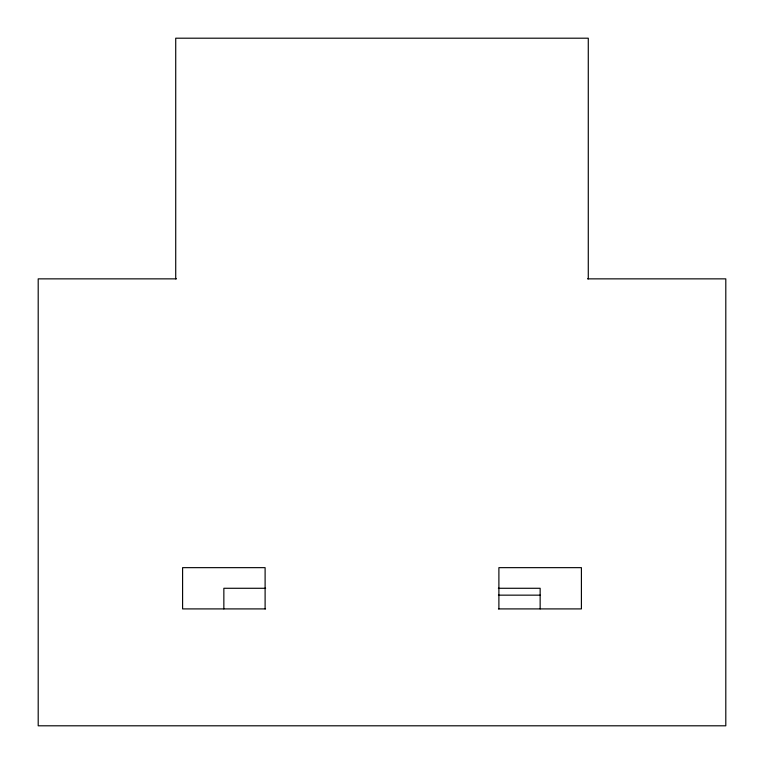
<?xml version="1.0" encoding="UTF-8"?>
<svg xmlns="http://www.w3.org/2000/svg" width="764" height="764" viewBox="0 0 764 764"><rect width="100%" height="100%" fill="white"/><g stroke="black" fill="none" stroke-linecap="round" stroke-linejoin="round"><path stroke-width="1.15" d="M176.465 278.86L38.2 278.86L38.2 725.8L725.8 725.8L725.8 278.86L587.535 278.86M265.624 588.28L223.852 588.28L223.852 608.908M498.376 588.28L540.148 588.28L540.148 608.908M498.434 595.156L540.148 595.156M265.566 608.908L182.596 608.908L182.596 567.652L265.108 567.652L265.108 608.908M498.434 608.908L581.404 608.908L581.404 567.652L498.892 567.652L498.892 608.908M588.28 278.86L588.28 38.2L175.72 38.2L175.72 278.86"/></g></svg>
